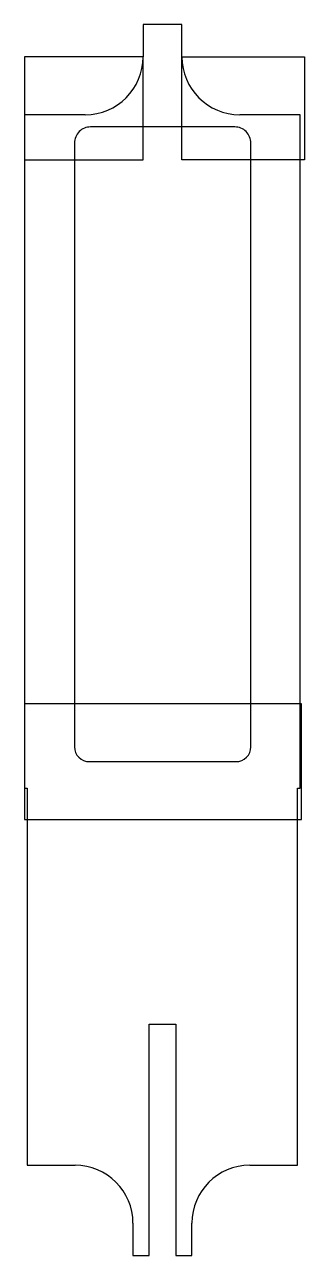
# Model space of a CAD drawing. Header units: millimetres. Extents: x -21.2 to 0.5, y -88.5 to 7.2.
import ezdxf

# ---------------------------------------------------------------- set-up
doc = ezdxf.new("R2010")
doc.units = ezdxf.units.MM
doc.layers.get('0').update_dxf_attribs({"linetype": 'CONTINUOUS'})

msp = doc.modelspace()

# ---------------------------------------------------------------- linework, layer by layer
for p, q in [((-8.986, 7.2), (-12, 7.2)), ((-12, 7.2), (-12, 4.7)), ((-8.986, 4.7), (-8.986, 7.2)), ((-16.5, 0.2), (-21.2, 0.2)), ((-21.2, 0.2), (-21.2, -52.145)), ((0.2, 0.2), (-4.486, 0.2)), ((0.2, -52.145), (0.2, 0.2)), ((-21.2, -52.145), (-21, -52.145)), ((-21, -52.145), (-21, -81.458)), ((0, -81.458), (0, -52.145)), ((0, -52.145), (0.2, -52.145)), ((-11.531, -88.458), (-11.531, -70.497)), ((-11.531, -70.497), (-9.469, -70.497)), ((-9.469, -70.497), (-9.469, -88.458)), ((-21, -81.458), (-17.288, -81.458)), ((-3.712, -81.458), (0, -81.458)), ((-12.788, -85.958), (-12.788, -88.458)), ((-8.212, -88.458), (-8.212, -85.958)), ((-12.788, -88.458), (-11.531, -88.458)), ((-9.469, -88.458), (-8.212, -88.458))]:
    msp.add_line(p, q)
for points in [[(-12, 4.7), (-21.2, 4.7), (-21.2, -3.3), (-12, -3.3)], [(-8.986, 4.7), (0.52, 4.7), (0.52, -3.3), (-8.986, -3.3)], [(0.288, -45.585), (-21.2, -45.585), (-21.2, -54.585), (0.288, -54.585)]]:
    msp.add_lwpolyline(points, close=True)
msp.add_lwpolyline([(-3.635, -2.004, 0.414214), (-4.885, -0.754), (-16.081, -0.754, 0.414214), (-17.331, -2.004), (-17.331, -48.935, 0.414214), (-16.181, -50.085), (-4.785, -50.085, 0.414214), (-3.635, -48.935)], format="xyb", close=True)
for centre, start, end in [((-16.5, 4.7), -90, 0), ((-4.486, 4.7), 180, 270), ((-17.288, -85.958), 0, 90), ((-3.712, -85.958), 90, 180)]:
    msp.add_arc(centre, 4.5, start, end)

doc.saveas('drawing.dxf')
